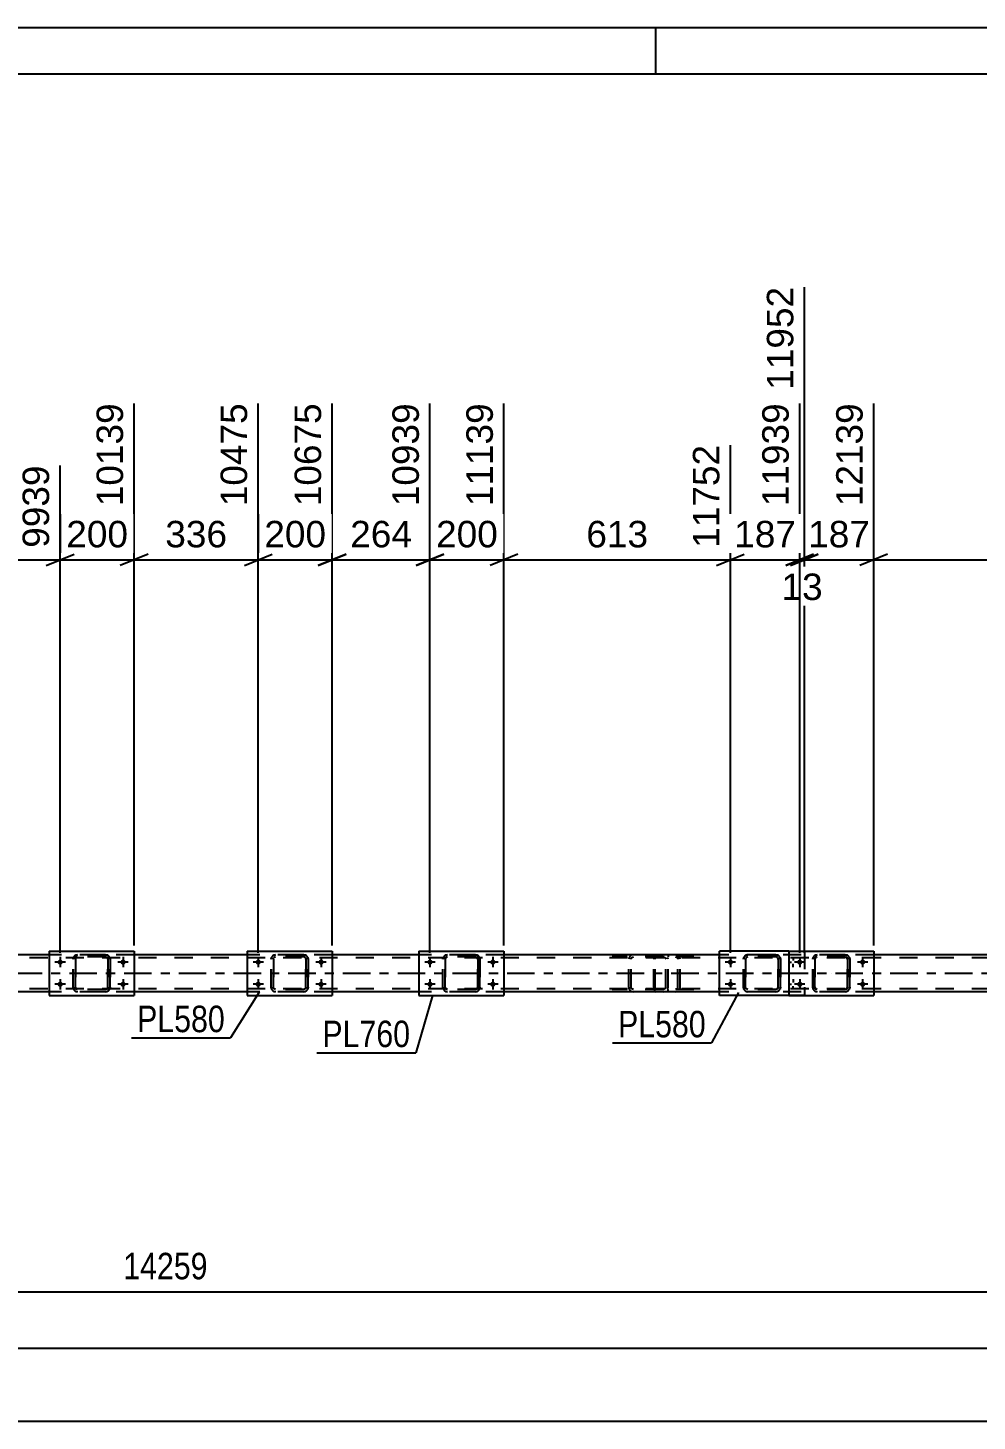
# Model space of a CAD drawing. Header units: millimetres. Extents: x 0 to 1189, y 0 to 841.
# Drawn here: x 491.1 to 593.8, y 690.2 to 841 of the extents above; entities that cross this region are included whole.
import ezdxf

# ---------------------------------------------------------------- set-up
doc = ezdxf.new("R2010")
doc.units = ezdxf.units.MM
doc.linetypes.add('DXK_LINE_DOT2', pattern=[3.9198, 1.9599, -1.9599])
doc.linetypes.add('DXK_LINE_DOT3', pattern=[5.9187, 2.979, -0.9799, 0.9799, -0.9799])
doc.styles.add('Arial', font='ARIAL.TTF', dxfattribs={"height": 0.2})
doc.styles.add('Arial Narrow', font='ARIALN.TTF', dxfattribs={"height": 0.2})

# ---------------------------------------------------------------- blocks, each defined once
blk = doc.blocks.new('Unknown-203723932-1135')
at = {"color": 5, "linetype": 'Continuous'}
for p, q in [((1189, 841), (0, 841)), ((559, 836), (559, 841)), ((1184, 836), (5, 836))]:
    blk.add_line(p, q, dxfattribs=at)
blk = doc.blocks.new('Part-203723932-2858 - 2471')
at = {"color": 7, "linetype": 'DXK_LINE_DOT2'}
for p, q in [((568.48, 740.23), (568.52, 740.41)), ((568.52, 740.41), (568.48, 740.23)), ((568.48, 737.19), (568.48, 740.23)), ((568.48, 740.23), (568.48, 740.23)), ((568.48, 737.19), (568.48, 740.23)), ((568.72, 740.23), (568.74, 740.32)), ((568.72, 740.23), (568.74, 740.32)), ((568.72, 737.19), (568.72, 740.23)), ((568.72, 740.23), (568.72, 740.23)), ((568.72, 740.23), (568.72, 737.19)), ((568.79, 740.4), (568.74, 740.32)), ((568.78, 740.67), (568.96, 740.71)), ((568.96, 740.71), (568.78, 740.67)), ((568.87, 740.45), (568.79, 740.4)), ((568.96, 740.47), (568.87, 740.45)), ((572, 740.71), (568.96, 740.71)), ((572, 740.47), (568.96, 740.47)), ((572, 740.71), (572.18, 740.67)), ((572.18, 740.67), (572, 740.71)), ((572.09, 740.45), (572, 740.47)), ((572.17, 740.4), (572.09, 740.45)), ((572.17, 740.4), (572.22, 740.32)), ((572.22, 740.32), (572.24, 740.23)), ((572.24, 740.23), (572.22, 740.32)), ((572.24, 737.19), (572.24, 740.23)), ((572.24, 740.23), (572.24, 740.23)), ((572.24, 740.23), (572.24, 737.19)), ((572.44, 740.41), (572.48, 740.23)), ((572.48, 740.23), (572.44, 740.41)), ((572.48, 737.19), (572.48, 740.23)), ((572.48, 740.23), (572.48, 740.23)), ((572.48, 740.23), (572.48, 737.19)), ((568.48, 737.19), (568.48, 737.19)), ((568.52, 737), (568.48, 737.19)), ((568.48, 737.19), (568.52, 737)), ((568.72, 737.19), (568.72, 737.19)), ((568.74, 737.1), (568.72, 737.19)), ((568.74, 737.1), (568.72, 737.19)), ((568.79, 737.02), (568.74, 737.1)), ((568.96, 736.71), (568.78, 736.74)), ((568.78, 736.74), (568.96, 736.71)), ((568.87, 736.97), (568.79, 737.02)), ((568.96, 736.95), (568.87, 736.97)), ((572, 736.95), (568.96, 736.95)), ((572, 736.71), (568.96, 736.71)), ((572.09, 736.97), (572, 736.95)), ((572.18, 736.74), (572, 736.71)), ((572, 736.71), (572.18, 736.74)), ((572.17, 737.02), (572.09, 736.97)), ((572.22, 737.1), (572.17, 737.02)), ((572.24, 737.19), (572.22, 737.1)), ((572.22, 737.1), (572.24, 737.19)), ((572.24, 737.19), (572.24, 737.19)), ((572.48, 737.19), (572.44, 737)), ((572.44, 737), (572.48, 737.19)), ((572.48, 737.19), (572.48, 737.19))]:
    blk.add_line(p, q, dxfattribs=at)
at = {"color": 7, "linetype": 'DXK_LINE_DOT3'}
blk.add_line((570.48, 738.71), (570.48, 738.71), dxfattribs=at)
at = {"color": 7, "linetype": 'DXK_LINE_DOT2'}
for centre, start, end in [((568.96, 740.23), 112.5, 157.5), ((568.96, 740.23), 112.5, 157.5), ((572, 740.23), 22.5, 67.5), ((572, 740.23), 22.5, 67.5), ((568.96, 737.19), 202.5, 247.5), ((568.96, 737.19), 202.5, 247.5), ((572, 737.19), 292.5, 337.5), ((572, 737.19), 292.5, 337.5)]:
    blk.add_arc(centre, 0.48, start, end, dxfattribs=at)
blk = doc.blocks.new('Part-203723932-2580 - 2471')
at = {"color": 7, "linetype": 'DXK_LINE_DOT2'}
for p, q in [((559.82, 740.71), (554.28, 740.71)), ((559.82, 740.47), (554.28, 740.47)), ((556.11, 740.39), (556.08, 740.23)), ((556.08, 737.19), (556.08, 740.23)), ((556.12, 740.41), (556.11, 740.39)), ((556.33, 740.23), (556.35, 740.32)), ((556.33, 737.19), (556.33, 740.23)), ((556.35, 740.32), (556.41, 740.4)), ((556.59, 740.71), (556.39, 740.67)), ((556.41, 740.4), (556.49, 740.45)), ((556.49, 740.45), (556.59, 740.47)), ((560.02, 740.67), (559.82, 740.71)), ((559.82, 740.47), (559.92, 740.45)), ((559.92, 740.45), (560, 740.4)), ((560, 740.4), (560.06, 740.32)), ((560.06, 740.32), (560.08, 740.23)), ((560.08, 737.19), (560.08, 740.23)), ((560.3, 740.39), (560.3, 740.41)), ((560.33, 740.23), (560.3, 740.39)), ((560.33, 737.19), (560.33, 740.23)), ((559.82, 736.95), (554.28, 736.95)), ((559.82, 736.71), (554.28, 736.71)), ((556.08, 737.19), (556.1, 737.1)), ((556.1, 737.1), (556.12, 737)), ((556.35, 737.12), (556.33, 737.19)), ((556.35, 737.1), (556.35, 737.12)), ((556.41, 737.02), (556.35, 737.1)), ((556.39, 736.74), (556.59, 736.71)), ((556.49, 736.97), (556.41, 737.02)), ((556.59, 736.95), (556.49, 736.97)), ((559.92, 736.97), (559.82, 736.95)), ((559.82, 736.71), (560.02, 736.74)), ((560, 737.02), (559.92, 736.97)), ((560.06, 737.1), (560, 737.02)), ((560.06, 737.12), (560.08, 737.19)), ((560.06, 737.1), (560.06, 737.12)), ((560.3, 737), (560.32, 737.1)), ((560.32, 737.1), (560.33, 737.19))]:
    blk.add_line(p, q, dxfattribs=at)
for centre, start, end in [((556.57, 740.21), 110.7583, 155.68), ((556.57, 737.21), 204.32, 249.2417)]:
    blk.add_arc(centre, 0.496, start, end, dxfattribs=at)
blk = doc.blocks.new('Part-203723932-2600 - 2471')
at = {"color": 7, "linetype": 'DXK_LINE_DOT2'}
for p, q in [((791.14, 740.39), (323.93, 740.39)), ((502.58, 740.71), (493.38, 740.71)), ((524, 740.71), (514.8, 740.71)), ((542.58, 740.71), (533.38, 740.71)), ((582.58, 740.71), (565.88, 740.71)), ((791.14, 737.03), (323.93, 737.03)), ((502.58, 736.71), (493.38, 736.71)), ((524, 736.71), (514.8, 736.71)), ((542.58, 736.71), (533.38, 736.71)), ((582.58, 736.71), (565.88, 736.71))]:
    blk.add_line(p, q, dxfattribs=at)
at = {"color": 2, "linetype": 'Continuous'}
for p, q in [((493.38, 740.71), (472.92, 740.71)), ((514.8, 740.71), (502.58, 740.71)), ((533.38, 740.71), (524, 740.71)), ((565.88, 740.71), (542.58, 740.71)), ((616.46, 740.71), (582.58, 740.71)), ((493.38, 736.71), (472.92, 736.71)), ((514.8, 736.71), (502.58, 736.71)), ((533.38, 736.71), (524, 736.71)), ((565.88, 736.71), (542.58, 736.71)), ((616.46, 736.71), (582.58, 736.71))]:
    blk.add_line(p, q, dxfattribs=at)
at = {"color": 7, "linetype": 'DXK_LINE_DOT3'}
blk.add_line((323.93, 738.71), (791.14, 738.71), dxfattribs=at)
blk = doc.blocks.new('Bolt-203723932-2874 - 2471')
at = {"linetype": 'Continuous'}
for points in [[(534.58, 739.63, -1), (534.58, 740.19, -1)], [(541.38, 739.63, -1), (541.38, 740.19, -1)], [(534.58, 737.23, -1), (534.58, 737.79, -1)], [(541.38, 737.23, -1), (541.38, 737.79, -1)]]:
    blk.add_hatch(color=1, dxfattribs=at).paths.add_polyline_path(points)
at = {"color": 1, "linetype": 'Continuous'}
for p, q in [((534.58, 740.47), (534.58, 739.35)), ((541.38, 740.47), (541.38, 739.35)), ((535.14, 739.91), (534.02, 739.91)), ((541.94, 739.91), (540.82, 739.91)), ((535.14, 737.51), (534.02, 737.51)), ((534.58, 738.07), (534.58, 736.95)), ((541.94, 737.51), (540.82, 737.51)), ((541.38, 738.07), (541.38, 736.95))]:
    blk.add_line(p, q, dxfattribs=at)
blk = doc.blocks.new('Part-203723932-2738 - 2471')
at = {"color": 7, "linetype": 'DXK_LINE_DOT2'}
for p, q in [((558.81, 740.41), (558.79, 740.23)), ((558.79, 737.19), (558.79, 740.23)), ((558.87, 740.57), (558.81, 740.41)), ((558.95, 740.67), (558.87, 740.57)), ((558.92, 740.23), (558.93, 740.32)), ((558.92, 737.19), (558.92, 740.23)), ((558.93, 740.32), (558.96, 740.4)), ((559.06, 740.71), (558.95, 740.67)), ((558.96, 740.4), (559.01, 740.45)), ((559.01, 740.45), (559.06, 740.47)), ((563.12, 740.71), (559.06, 740.71)), ((563.12, 740.47), (559.06, 740.47)), ((560.33, 740.71), (560.33, 740.47)), ((561.34, 740.67), (561.15, 740.71)), ((561.15, 740.47), (561.25, 740.45)), ((561.25, 740.45), (561.33, 740.4)), ((561.33, 740.4), (561.38, 740.32)), ((561.38, 740.32), (561.4, 740.23)), ((561.4, 737.19), (561.4, 740.23)), ((561.62, 740.39), (561.61, 740.41)), ((561.65, 740.23), (561.62, 740.39)), ((561.65, 737.19), (561.65, 740.23)), ((558.79, 737.19), (558.81, 737)), ((558.81, 737), (558.87, 736.85)), ((558.87, 736.85), (558.95, 736.74)), ((558.93, 737.1), (558.92, 737.19)), ((558.96, 737.02), (558.93, 737.1)), ((558.95, 736.74), (559.06, 736.71)), ((559.01, 736.97), (558.96, 737.02)), ((559.06, 736.95), (559.01, 736.97)), ((563.12, 736.95), (559.06, 736.95)), ((563.12, 736.71), (559.06, 736.71)), ((560.33, 736.71), (560.33, 736.95)), ((561.25, 736.97), (561.15, 736.95)), ((561.15, 736.71), (561.34, 736.74)), ((561.33, 737.02), (561.25, 736.97)), ((561.38, 737.1), (561.33, 737.02)), ((561.38, 737.1), (561.39, 737.12)), ((561.39, 737.12), (561.4, 737.19)), ((561.61, 737), (561.63, 737.1)), ((561.63, 737.1), (561.65, 737.19))]:
    blk.add_line(p, q, dxfattribs=at)
blk = doc.blocks.new('Part-203723932-2916 - 2471')
at = {"color": 2, "linetype": 'Continuous'}
for p, q in [((533.38, 741.11), (533.38, 736.31)), ((533.38, 741.11), (542.58, 741.11)), ((542.58, 741.11), (542.58, 736.31)), ((533.38, 736.31), (542.58, 736.31))]:
    blk.add_line(p, q, dxfattribs=at)
blk = doc.blocks.new('Part-203723932-2918 - 2471')
at = {"color": 2, "linetype": 'Continuous'}
for p, q in [((573.38, 741.11), (573.38, 736.31)), ((573.38, 741.11), (582.58, 741.11)), ((582.58, 741.11), (582.58, 736.31)), ((573.38, 736.31), (582.58, 736.31))]:
    blk.add_line(p, q, dxfattribs=at)
blk = doc.blocks.new('Part-203723932-2810 - 2471')
at = {"color": 7, "linetype": 'DXK_LINE_DOT2'}
for p, q in [((495.98, 740.23), (496.01, 740.41)), ((496.01, 740.41), (495.98, 740.23)), ((495.98, 737.19), (495.98, 740.23)), ((495.98, 740.23), (495.98, 740.23)), ((495.98, 737.19), (495.98, 740.23)), ((496.22, 740.23), (496.23, 740.32)), ((496.23, 740.32), (496.22, 740.23)), ((496.22, 737.19), (496.22, 740.23)), ((496.22, 740.23), (496.22, 740.23)), ((496.22, 740.23), (496.22, 737.19)), ((496.23, 740.32), (496.29, 740.4)), ((496.29, 740.4), (496.23, 740.32)), ((496.27, 740.67), (496.46, 740.71)), ((496.46, 740.71), (496.27, 740.67)), ((496.29, 740.4), (496.36, 740.45)), ((496.36, 740.45), (496.29, 740.4)), ((496.46, 740.47), (496.36, 740.45)), ((499.5, 740.71), (496.46, 740.71)), ((499.5, 740.47), (496.46, 740.47)), ((499.5, 740.71), (499.68, 740.67)), ((499.68, 740.67), (499.5, 740.71)), ((499.5, 740.47), (499.59, 740.45)), ((499.59, 740.45), (499.67, 740.4)), ((499.67, 740.4), (499.59, 740.45)), ((499.67, 740.4), (499.72, 740.32)), ((499.72, 740.32), (499.67, 740.4)), ((499.72, 740.32), (499.74, 740.23)), ((499.74, 740.23), (499.72, 740.32)), ((499.74, 737.19), (499.74, 740.23)), ((499.74, 740.23), (499.74, 740.23)), ((499.74, 740.23), (499.74, 737.19)), ((499.94, 740.41), (499.98, 740.23)), ((499.98, 740.23), (499.94, 740.41)), ((499.98, 737.19), (499.98, 740.23)), ((499.98, 740.23), (499.98, 740.23)), ((499.98, 740.23), (499.98, 737.19)), ((495.98, 737.19), (495.98, 737.19)), ((496.01, 737), (495.98, 737.19)), ((495.98, 737.19), (496.01, 737)), ((496.22, 737.19), (496.22, 737.19)), ((496.23, 737.1), (496.22, 737.19)), ((496.22, 737.19), (496.23, 737.1)), ((496.29, 737.02), (496.23, 737.1)), ((496.23, 737.1), (496.29, 737.02)), ((496.46, 736.71), (496.27, 736.74)), ((496.27, 736.74), (496.46, 736.71)), ((496.36, 736.97), (496.29, 737.02)), ((496.29, 737.02), (496.36, 736.97)), ((496.46, 736.95), (496.36, 736.97)), ((499.5, 736.95), (496.46, 736.95)), ((499.5, 736.71), (496.46, 736.71)), ((499.59, 736.97), (499.5, 736.95)), ((499.68, 736.74), (499.5, 736.71)), ((499.5, 736.71), (499.68, 736.74)), ((499.67, 737.02), (499.59, 736.97)), ((499.59, 736.97), (499.67, 737.02)), ((499.72, 737.1), (499.67, 737.02)), ((499.67, 737.02), (499.72, 737.1)), ((499.74, 737.19), (499.72, 737.1)), ((499.72, 737.1), (499.74, 737.19)), ((499.74, 737.19), (499.74, 737.19)), ((499.98, 737.19), (499.94, 737)), ((499.94, 737), (499.98, 737.19)), ((499.98, 737.19), (499.98, 737.19))]:
    blk.add_line(p, q, dxfattribs=at)
at = {"color": 7, "linetype": 'DXK_LINE_DOT3'}
blk.add_line((497.98, 738.71), (497.98, 738.71), dxfattribs=at)
at = {"color": 7, "linetype": 'DXK_LINE_DOT2'}
for centre, start, end in [((496.46, 740.23), 112.5, 157.5), ((496.46, 740.23), 112.5, 157.5), ((499.5, 740.23), 22.5, 67.5), ((499.5, 740.23), 22.5, 67.5), ((496.46, 737.19), 202.5, 247.5), ((496.46, 737.19), 202.5, 247.5), ((499.5, 737.19), 292.5, 337.5), ((499.5, 737.19), 292.5, 337.5)]:
    blk.add_arc(centre, 0.48, start, end, dxfattribs=at)
blk = doc.blocks.new('Part-203723932-2816 - 2471')
at = {"color": 7, "linetype": 'DXK_LINE_DOT2'}
for p, q in [((517.4, 740.23), (517.44, 740.41)), ((517.44, 740.41), (517.4, 740.23)), ((517.4, 737.19), (517.4, 740.23)), ((517.4, 740.23), (517.4, 740.23)), ((517.4, 737.19), (517.4, 740.23)), ((517.64, 740.23), (517.66, 740.32)), ((517.64, 740.23), (517.66, 740.32)), ((517.64, 737.19), (517.64, 740.23)), ((517.64, 740.23), (517.64, 740.23)), ((517.64, 740.23), (517.64, 737.19)), ((517.71, 740.4), (517.66, 740.32)), ((517.7, 740.67), (517.88, 740.71)), ((517.88, 740.71), (517.7, 740.67)), ((517.79, 740.45), (517.71, 740.4)), ((517.88, 740.47), (517.79, 740.45)), ((520.92, 740.71), (517.88, 740.71)), ((520.92, 740.47), (517.88, 740.47)), ((520.92, 740.71), (521.1, 740.67)), ((521.1, 740.67), (520.92, 740.71)), ((521.01, 740.45), (520.92, 740.47)), ((521.09, 740.4), (521.01, 740.45)), ((521.09, 740.4), (521.14, 740.32)), ((521.14, 740.32), (521.16, 740.23)), ((521.16, 740.23), (521.14, 740.32)), ((521.16, 737.19), (521.16, 740.23)), ((521.16, 740.23), (521.16, 740.23)), ((521.16, 740.23), (521.16, 737.19)), ((521.36, 740.41), (521.4, 740.23)), ((521.4, 740.23), (521.36, 740.41)), ((521.4, 737.19), (521.4, 740.23)), ((521.4, 740.23), (521.4, 740.23)), ((521.4, 740.23), (521.4, 737.19)), ((517.4, 737.19), (517.4, 737.19)), ((517.44, 737), (517.4, 737.19)), ((517.4, 737.19), (517.44, 737)), ((517.64, 737.19), (517.64, 737.19)), ((517.66, 737.1), (517.64, 737.19)), ((517.66, 737.1), (517.64, 737.19)), ((517.71, 737.02), (517.66, 737.1)), ((517.88, 736.71), (517.7, 736.74)), ((517.7, 736.74), (517.88, 736.71)), ((517.79, 736.97), (517.71, 737.02)), ((517.88, 736.95), (517.79, 736.97)), ((520.92, 736.95), (517.88, 736.95)), ((520.92, 736.71), (517.88, 736.71)), ((521.01, 736.97), (520.92, 736.95)), ((521.1, 736.74), (520.92, 736.71)), ((520.92, 736.71), (521.1, 736.74)), ((521.09, 737.02), (521.01, 736.97)), ((521.14, 737.1), (521.09, 737.02)), ((521.16, 737.19), (521.14, 737.1)), ((521.14, 737.1), (521.16, 737.19)), ((521.16, 737.19), (521.16, 737.19)), ((521.4, 737.19), (521.36, 737)), ((521.36, 737), (521.4, 737.19)), ((521.4, 737.19), (521.4, 737.19))]:
    blk.add_line(p, q, dxfattribs=at)
at = {"color": 7, "linetype": 'DXK_LINE_DOT3'}
blk.add_line((519.4, 738.71), (519.4, 738.71), dxfattribs=at)
at = {"color": 7, "linetype": 'DXK_LINE_DOT2'}
for centre, start, end in [((517.88, 740.23), 112.5, 157.5), ((517.88, 740.23), 112.5, 157.5), ((520.92, 740.23), 22.5, 67.5), ((520.92, 740.23), 22.5, 67.5), ((517.88, 737.19), 202.5, 247.5), ((517.88, 737.19), 202.5, 247.5), ((520.92, 737.19), 292.5, 337.5), ((520.92, 737.19), 292.5, 337.5)]:
    blk.add_arc(centre, 0.48, start, end, dxfattribs=at)
blk = doc.blocks.new('Part-203723932-2821 - 2471')
at = {"color": 2, "linetype": 'Continuous'}
for p, q in [((514.8, 741.11), (514.8, 736.31)), ((514.8, 741.11), (524, 741.11)), ((524, 741.11), (524, 736.31)), ((514.8, 736.31), (524, 736.31))]:
    blk.add_line(p, q, dxfattribs=at)
blk = doc.blocks.new('Part-203723932-2863 - 2471')
at = {"color": 2, "linetype": 'Continuous'}
for p, q in [((565.88, 736.31), (565.88, 741.11)), ((573.38, 741.11), (565.88, 741.11)), ((573.38, 736.31), (565.88, 736.31))]:
    blk.add_line(p, q, dxfattribs=at)
at = {"color": 7, "linetype": 'DXK_LINE_DOT2'}
for p, q in [((573.38, 741.11), (575.08, 741.11)), ((575.08, 741.11), (575.08, 736.31)), ((575.08, 736.31), (573.38, 736.31))]:
    blk.add_line(p, q, dxfattribs=at)
blk = doc.blocks.new('Bolt-203723932-2872 - 2471')
at = {"linetype": 'Continuous'}
for points in [[(494.58, 739.63, -1), (494.58, 740.19, -1)], [(501.38, 739.63, -1), (501.38, 740.19, -1)], [(494.58, 737.23, -1), (494.58, 737.79, -1)], [(501.38, 737.23, -1), (501.38, 737.79, -1)]]:
    blk.add_hatch(color=1, dxfattribs=at).paths.add_polyline_path(points)
at = {"color": 1, "linetype": 'Continuous'}
for p, q in [((494.58, 740.47), (494.58, 739.35)), ((501.38, 740.47), (501.38, 739.35)), ((495.14, 739.91), (494.02, 739.91)), ((501.94, 739.91), (500.82, 739.91)), ((495.14, 737.51), (494.02, 737.51)), ((494.58, 738.07), (494.58, 736.95)), ((501.94, 737.51), (500.82, 737.51)), ((501.38, 738.07), (501.38, 736.95))]:
    blk.add_line(p, q, dxfattribs=at)
blk = doc.blocks.new('Bolt-203723932-2873 - 2471')
at = {"linetype": 'Continuous'}
for points in [[(516, 739.63, -1), (516, 740.19, -1)], [(522.8, 739.63, -1), (522.8, 740.19, -1)], [(516, 737.23, -1), (516, 737.79, -1)], [(522.8, 737.23, -1), (522.8, 737.79, -1)]]:
    blk.add_hatch(color=1, dxfattribs=at).paths.add_polyline_path(points)
at = {"color": 1, "linetype": 'Continuous'}
for p, q in [((516, 740.47), (516, 739.35)), ((522.8, 740.47), (522.8, 739.35)), ((516.56, 739.91), (515.44, 739.91)), ((523.36, 739.91), (522.24, 739.91)), ((516.56, 737.51), (515.44, 737.51)), ((516, 738.07), (516, 736.95)), ((523.36, 737.51), (522.24, 737.51)), ((522.8, 738.07), (522.8, 736.95))]:
    blk.add_line(p, q, dxfattribs=at)
blk = doc.blocks.new('Bolt-203723932-2882 - 2471')
at = {"linetype": 'Continuous'}
for points in [[(567.08, 739.63, -1), (567.08, 740.19, -1)], [(567.08, 737.23, -1), (567.08, 737.79, -1)]]:
    blk.add_hatch(color=1, dxfattribs=at).paths.add_polyline_path(points)
at = {"color": 1, "linetype": 'Continuous'}
for p, q in [((567.08, 740.47), (567.08, 739.35)), ((573.88, 740.47), (573.88, 740.1)), ((567.64, 739.91), (566.52, 739.91)), ((573.32, 739.91), (573.69, 739.91)), ((573.88, 739.35), (573.88, 739.72)), ((574.44, 739.91), (574.07, 739.91)), ((567.64, 737.51), (566.52, 737.51)), ((567.08, 738.07), (567.08, 736.95)), ((573.32, 737.51), (573.69, 737.51)), ((573.88, 738.07), (573.88, 737.7)), ((573.88, 736.95), (573.88, 737.32)), ((574.44, 737.51), (574.07, 737.51))]:
    blk.add_line(p, q, dxfattribs=at)
blk = doc.blocks.new('Bolt-203723932-2883 - 2471')
at = {"linetype": 'Continuous'}
for points in [[(574.58, 739.63, -1), (574.58, 740.19, -1)], [(581.38, 739.63, -1), (581.38, 740.19, -1)], [(574.58, 737.23, -1), (574.58, 737.79, -1)], [(581.38, 737.23, -1), (581.38, 737.79, -1)]]:
    blk.add_hatch(color=1, dxfattribs=at).paths.add_polyline_path(points)
at = {"color": 1, "linetype": 'Continuous'}
for p, q in [((574.58, 740.47), (574.58, 739.35)), ((581.38, 740.47), (581.38, 739.35)), ((575.14, 739.91), (574.02, 739.91)), ((581.94, 739.91), (580.82, 739.91)), ((575.14, 737.51), (574.02, 737.51)), ((574.58, 738.07), (574.58, 736.95)), ((581.94, 737.51), (580.82, 737.51)), ((581.38, 738.07), (581.38, 736.95))]:
    blk.add_line(p, q, dxfattribs=at)
blk = doc.blocks.new('Part-203723932-2910 - 2471')
at = {"color": 2, "linetype": 'Continuous'}
for p, q in [((493.38, 741.11), (493.38, 736.31)), ((493.38, 741.11), (502.58, 741.11)), ((502.58, 741.11), (502.58, 736.31)), ((493.38, 736.31), (502.58, 736.31))]:
    blk.add_line(p, q, dxfattribs=at)
blk = doc.blocks.new('Part-203723932-2911 - 2471')
at = {"color": 7, "linetype": 'DXK_LINE_DOT2'}
for p, q in [((535.98, 740.23), (536.01, 740.41)), ((536.01, 740.41), (535.98, 740.23)), ((535.98, 737.19), (535.98, 740.23)), ((535.98, 740.23), (535.98, 740.23)), ((535.98, 737.19), (535.98, 740.23)), ((536.22, 740.23), (536.23, 740.32)), ((536.23, 740.32), (536.22, 740.23)), ((536.22, 737.19), (536.22, 740.23)), ((536.22, 740.23), (536.22, 740.23)), ((536.22, 740.23), (536.22, 737.19)), ((536.23, 740.32), (536.29, 740.4)), ((536.29, 740.4), (536.23, 740.32)), ((536.27, 740.67), (536.46, 740.71)), ((536.46, 740.71), (536.27, 740.67)), ((536.29, 740.4), (536.36, 740.45)), ((536.36, 740.45), (536.29, 740.4)), ((536.46, 740.47), (536.36, 740.45)), ((539.5, 740.71), (536.46, 740.71)), ((539.5, 740.47), (536.46, 740.47)), ((539.5, 740.71), (539.68, 740.67)), ((539.68, 740.67), (539.5, 740.71)), ((539.5, 740.47), (539.59, 740.45)), ((539.59, 740.45), (539.67, 740.4)), ((539.67, 740.4), (539.59, 740.45)), ((539.67, 740.4), (539.72, 740.32)), ((539.72, 740.32), (539.67, 740.4)), ((539.72, 740.32), (539.74, 740.23)), ((539.74, 740.23), (539.72, 740.32)), ((539.74, 737.19), (539.74, 740.23)), ((539.74, 740.23), (539.74, 740.23)), ((539.74, 740.23), (539.74, 737.19)), ((539.94, 740.41), (539.98, 740.23)), ((539.98, 740.23), (539.94, 740.41)), ((539.98, 737.19), (539.98, 740.23)), ((539.98, 740.23), (539.98, 740.23)), ((539.98, 740.23), (539.98, 737.19)), ((535.98, 737.19), (535.98, 737.19)), ((536.01, 737), (535.98, 737.19)), ((535.98, 737.19), (536.01, 737)), ((536.22, 737.19), (536.22, 737.19)), ((536.23, 737.1), (536.22, 737.19)), ((536.22, 737.19), (536.23, 737.1)), ((536.29, 737.02), (536.23, 737.1)), ((536.23, 737.1), (536.29, 737.02)), ((536.46, 736.71), (536.27, 736.74)), ((536.27, 736.74), (536.46, 736.71)), ((536.36, 736.97), (536.29, 737.02)), ((536.29, 737.02), (536.36, 736.97)), ((536.46, 736.95), (536.36, 736.97)), ((539.5, 736.95), (536.46, 736.95)), ((539.5, 736.71), (536.46, 736.71)), ((539.59, 736.97), (539.5, 736.95)), ((539.68, 736.74), (539.5, 736.71)), ((539.5, 736.71), (539.68, 736.74)), ((539.67, 737.02), (539.59, 736.97)), ((539.59, 736.97), (539.67, 737.02)), ((539.72, 737.1), (539.67, 737.02)), ((539.67, 737.02), (539.72, 737.1)), ((539.74, 737.19), (539.72, 737.1)), ((539.72, 737.1), (539.74, 737.19)), ((539.74, 737.19), (539.74, 737.19)), ((539.98, 737.19), (539.94, 737)), ((539.94, 737), (539.98, 737.19)), ((539.98, 737.19), (539.98, 737.19))]:
    blk.add_line(p, q, dxfattribs=at)
at = {"color": 7, "linetype": 'DXK_LINE_DOT3'}
blk.add_line((537.98, 738.71), (537.98, 738.71), dxfattribs=at)
at = {"color": 7, "linetype": 'DXK_LINE_DOT2'}
for centre, start, end in [((536.46, 740.23), 112.5, 157.5), ((536.46, 740.23), 112.5, 157.5), ((539.5, 740.23), 22.5, 67.5), ((539.5, 740.23), 22.5, 67.5), ((536.46, 737.19), 202.5, 247.5), ((536.46, 737.19), 202.5, 247.5), ((539.5, 737.19), 292.5, 337.5), ((539.5, 737.19), 292.5, 337.5)]:
    blk.add_arc(centre, 0.48, start, end, dxfattribs=at)
blk = doc.blocks.new('Part-203723932-2917 - 2471')
at = {"color": 7, "linetype": 'DXK_LINE_DOT2'}
for p, q in [((575.98, 740.23), (576.01, 740.41)), ((576.01, 740.41), (575.98, 740.23)), ((575.98, 737.19), (575.98, 740.23)), ((575.98, 740.23), (575.98, 740.23)), ((575.98, 737.19), (575.98, 740.23)), ((576.22, 740.23), (576.23, 740.32)), ((576.23, 740.32), (576.22, 740.23)), ((576.22, 737.19), (576.22, 740.23)), ((576.22, 740.23), (576.22, 740.23)), ((576.22, 740.23), (576.22, 737.19)), ((576.23, 740.32), (576.29, 740.4)), ((576.29, 740.4), (576.23, 740.32)), ((576.27, 740.67), (576.46, 740.71)), ((576.46, 740.71), (576.27, 740.67)), ((576.29, 740.4), (576.36, 740.45)), ((576.36, 740.45), (576.29, 740.4)), ((576.46, 740.47), (576.36, 740.45)), ((579.5, 740.71), (576.46, 740.71)), ((579.5, 740.47), (576.46, 740.47)), ((579.5, 740.71), (579.68, 740.67)), ((579.68, 740.67), (579.5, 740.71)), ((579.5, 740.47), (579.59, 740.45)), ((579.59, 740.45), (579.67, 740.4)), ((579.67, 740.4), (579.59, 740.45)), ((579.67, 740.4), (579.72, 740.32)), ((579.72, 740.32), (579.67, 740.4)), ((579.72, 740.32), (579.74, 740.23)), ((579.74, 740.23), (579.72, 740.32)), ((579.74, 737.19), (579.74, 740.23)), ((579.74, 740.23), (579.74, 740.23)), ((579.74, 740.23), (579.74, 737.19)), ((579.94, 740.41), (579.98, 740.23)), ((579.98, 740.23), (579.94, 740.41)), ((579.98, 737.19), (579.98, 740.23)), ((579.98, 740.23), (579.98, 740.23)), ((579.98, 740.23), (579.98, 737.19)), ((575.98, 737.19), (575.98, 737.19)), ((576.01, 737), (575.98, 737.19)), ((575.98, 737.19), (576.01, 737)), ((576.22, 737.19), (576.22, 737.19)), ((576.23, 737.1), (576.22, 737.19)), ((576.22, 737.19), (576.23, 737.1)), ((576.29, 737.02), (576.23, 737.1)), ((576.23, 737.1), (576.29, 737.02)), ((576.46, 736.71), (576.27, 736.74)), ((576.27, 736.74), (576.46, 736.71)), ((576.36, 736.97), (576.29, 737.02)), ((576.29, 737.02), (576.36, 736.97)), ((576.46, 736.95), (576.36, 736.97)), ((579.5, 736.95), (576.46, 736.95)), ((579.5, 736.71), (576.46, 736.71)), ((579.59, 736.97), (579.5, 736.95)), ((579.68, 736.74), (579.5, 736.71)), ((579.5, 736.71), (579.68, 736.74)), ((579.67, 737.02), (579.59, 736.97)), ((579.59, 736.97), (579.67, 737.02)), ((579.72, 737.1), (579.67, 737.02)), ((579.67, 737.02), (579.72, 737.1)), ((579.74, 737.19), (579.72, 737.1)), ((579.72, 737.1), (579.74, 737.19)), ((579.74, 737.19), (579.74, 737.19)), ((579.98, 737.19), (579.94, 737)), ((579.94, 737), (579.98, 737.19)), ((579.98, 737.19), (579.98, 737.19))]:
    blk.add_line(p, q, dxfattribs=at)
at = {"color": 7, "linetype": 'DXK_LINE_DOT3'}
blk.add_line((577.98, 738.71), (577.98, 738.71), dxfattribs=at)
at = {"color": 7, "linetype": 'DXK_LINE_DOT2'}
for centre, start, end in [((576.46, 740.23), 112.5, 157.5), ((576.46, 740.23), 112.5, 157.5), ((579.5, 740.23), 22.5, 67.5), ((579.5, 740.23), 22.5, 67.5), ((576.46, 737.19), 202.5, 247.5), ((576.46, 737.19), 202.5, 247.5), ((579.5, 737.19), 292.5, 337.5), ((579.5, 737.19), 292.5, 337.5)]:
    blk.add_arc(centre, 0.48, start, end, dxfattribs=at)
blk = doc.blocks.new('StraightDimension-203723932-40125 - 2471')
at = {"color": 7, "linetype": 'Continuous'}
for p, q in [((524, 741.71), (524, 800.36)), ((534.58, 740.91), (534.58, 800.36)), ((522.5, 782.84), (525.5, 784.04)), ((536.08, 784.04), (533.08, 782.84)), ((524, 783.44), (534.58, 783.44))]:
    blk.add_line(p, q, dxfattribs=at)
at = {"color": 0}
blk.add_wipeout([(533.22, 784.19), (533.22, 788.39), (525.35, 788.39), (525.35, 784.19)], dxfattribs=at)
at = {"color": 3, "style": 'Arial'}
blk.add_text('264', height=2.865, dxfattribs=at).set_placement((525.95, 784.79))
at = {"color": 0, "linetype": 'Continuous'}
blk.add_wipeout([(533.98, 800.96), (529.78, 800.96), (529.78, 788.64), (533.98, 788.64)], dxfattribs=at)
at = {"color": 3, "linetype": 'Continuous', "style": 'Arial'}
blk.add_text('10939', height=2.865, rotation=90.0002, dxfattribs=at).set_placement((533.38, 789.24))
blk = doc.blocks.new('StraightDimension-203723932-40120 - 2471')
at = {"color": 7, "linetype": 'Continuous'}
for p, q in [((575.08, 740.91), (575.08, 812.96)), ((582.58, 741.71), (582.58, 800.36)), ((573.58, 782.84), (576.58, 784.04)), ((584.08, 784.04), (581.08, 782.84)), ((575.08, 783.44), (582.58, 783.44))]:
    blk.add_line(p, q, dxfattribs=at)
at = {"color": 0}
blk.add_wipeout([(582.76, 784.19), (582.76, 788.39), (574.89, 788.39), (574.89, 784.19)], dxfattribs=at)
at = {"color": 3, "style": 'Arial'}
blk.add_text('187', height=2.865, dxfattribs=at).set_placement((575.49, 784.79))
at = {"color": 0, "linetype": 'Continuous'}
blk.add_wipeout([(581.98, 800.96), (577.78, 800.96), (577.78, 788.64), (581.98, 788.64)], dxfattribs=at)
at = {"color": 3, "linetype": 'Continuous', "style": 'Arial'}
blk.add_text('12139', height=2.865, rotation=90.0002, dxfattribs=at).set_placement((581.38, 789.24))
blk = doc.blocks.new('StraightDimension-203723932-2944 - 2471')
at = {"color": 7, "linetype": 'Continuous'}
blk.add_line((97, 698.12), (791.14, 698.12), dxfattribs=at)
blk = doc.blocks.new('StraightDimension-203723932-4081 - 2471')
at = {"color": 7, "linetype": 'Continuous'}
blk.add_line((96.2, 690.24), (791.78, 690.24), dxfattribs=at)
blk = doc.blocks.new('StraightDimension-203723932-40123 - 2471')
at = {"color": 7, "linetype": 'Continuous'}
for p, q in [((542.58, 741.71), (542.58, 800.36)), ((567.08, 740.91), (567.08, 795.86)), ((544.08, 784.04), (541.08, 782.84)), ((565.58, 782.84), (568.58, 784.04)), ((542.58, 783.44), (567.08, 783.44))]:
    blk.add_line(p, q, dxfattribs=at)
at = {"color": 0, "linetype": 'Continuous'}
blk.add_wipeout([(566.48, 796.46), (562.28, 796.46), (562.28, 784.14), (566.48, 784.14)], dxfattribs=at)
at = {"color": 0}
blk.add_wipeout([(558.76, 784.19), (558.76, 788.39), (550.89, 788.39), (550.89, 784.19)], dxfattribs=at)
at = {"color": 3, "linetype": 'Continuous', "style": 'Arial'}
blk.add_text('11752', height=2.865, rotation=90.0002, dxfattribs=at).set_placement((565.88, 784.74))
at = {"color": 3, "style": 'Arial'}
blk.add_text('613', height=2.865, dxfattribs=at).set_placement((551.49, 784.79))
blk = doc.blocks.new('StraightDimension-203723932-40121 - 2471')
at = {"color": 7, "linetype": 'Continuous'}
for p, q in [((575.08, 740.91), (575.08, 812.96)), ((574.58, 740.91), (574.58, 800.36)), ((573.08, 782.84), (576.08, 784.04)), ((576.58, 784.04), (573.58, 782.84)), ((574.58, 783.44), (575.08, 783.44))]:
    blk.add_line(p, q, dxfattribs=at)
at = {"color": 0, "linetype": 'Continuous'}
blk.add_wipeout([(574.48, 813.56), (570.28, 813.56), (570.28, 801.24), (574.48, 801.24)], dxfattribs=at)
at = {"color": 0}
blk.add_wipeout([(577.65, 778.49), (577.65, 782.69), (572, 782.69), (572, 778.49)], dxfattribs=at)
at = {"color": 3, "linetype": 'Continuous', "style": 'Arial'}
blk.add_text('11952', height=2.865, rotation=90.0002, dxfattribs=at).set_placement((573.88, 801.84))
at = {"color": 3, "style": 'Arial'}
blk.add_text('13', height=2.865, dxfattribs=at).set_placement((572.6, 779.09))
blk = doc.blocks.new('StraightDimension-203723932-40119 - 2471')
at = {"color": 7, "linetype": 'Continuous'}
for p, q in [((582.58, 741.71), (582.58, 800.36)), ((618.96, 744.78), (618.96, 795.86)), ((584.08, 784.04), (581.08, 782.84)), ((617.46, 782.84), (620.46, 784.04)), ((582.58, 783.44), (618.96, 783.44))]:
    blk.add_line(p, q, dxfattribs=at)
at = {"color": 0, "linetype": 'Continuous'}
blk.add_wipeout([(618.36, 796.46), (614.16, 796.46), (614.16, 784.14), (618.36, 784.14)], dxfattribs=at)
at = {"color": 0}
blk.add_wipeout([(604.7, 784.19), (604.7, 788.39), (596.83, 788.39), (596.83, 784.19)], dxfattribs=at)
at = {"color": 3, "linetype": 'Continuous', "style": 'Arial'}
blk.add_text('13049', height=2.865, rotation=90.0002, dxfattribs=at).set_placement((617.76, 784.74))
at = {"color": 3, "style": 'Arial'}
blk.add_text('910', height=2.865, dxfattribs=at).set_placement((597.43, 784.79))
blk = doc.blocks.new('StraightDimension-203723932-40122 - 2471')
at = {"color": 7, "linetype": 'Continuous'}
for p, q in [((574.58, 740.91), (574.58, 800.36)), ((567.08, 740.91), (567.08, 795.86)), ((565.58, 782.84), (568.58, 784.04)), ((576.08, 784.04), (573.08, 782.84)), ((567.08, 783.44), (574.58, 783.44))]:
    blk.add_line(p, q, dxfattribs=at)
at = {"color": 0}
blk.add_wipeout([(574.76, 784.19), (574.76, 788.39), (566.89, 788.39), (566.89, 784.19)], dxfattribs=at)
at = {"color": 3, "style": 'Arial'}
blk.add_text('187', height=2.865, dxfattribs=at).set_placement((567.49, 784.79))
at = {"color": 0, "linetype": 'Continuous'}
blk.add_wipeout([(573.98, 800.96), (569.78, 800.96), (569.78, 788.64), (573.98, 788.64)], dxfattribs=at)
at = {"color": 3, "linetype": 'Continuous', "style": 'Arial'}
blk.add_text('11939', height=2.865, rotation=90.0002, dxfattribs=at).set_placement((573.38, 789.24))
blk = doc.blocks.new('StraightDimension-203723932-40124 - 2471')
at = {"color": 7, "linetype": 'Continuous'}
for p, q in [((534.58, 740.91), (534.58, 800.36)), ((542.58, 741.71), (542.58, 800.36)), ((533.08, 782.84), (536.08, 784.04)), ((544.08, 784.04), (541.08, 782.84)), ((534.58, 783.44), (542.58, 783.44))]:
    blk.add_line(p, q, dxfattribs=at)
at = {"color": 0}
blk.add_wipeout([(542.51, 784.19), (542.51, 788.39), (534.64, 788.39), (534.64, 784.19)], dxfattribs=at)
at = {"color": 3, "style": 'Arial'}
blk.add_text('200', height=2.865, dxfattribs=at).set_placement((535.24, 784.79))
at = {"color": 0, "linetype": 'Continuous'}
blk.add_wipeout([(541.98, 800.96), (537.78, 800.96), (537.78, 788.64), (541.98, 788.64)], dxfattribs=at)
at = {"color": 3, "linetype": 'Continuous', "style": 'Arial'}
blk.add_text('11139', height=2.865, rotation=90.0002, dxfattribs=at).set_placement((541.38, 789.24))
blk = doc.blocks.new('StraightDimension-203723932-40126 - 2471')
at = {"color": 7, "linetype": 'Continuous'}
for p, q in [((516, 740.91), (516, 800.36)), ((524, 741.71), (524, 800.36)), ((514.5, 782.84), (517.5, 784.04)), ((525.5, 784.04), (522.5, 782.84)), ((516, 783.44), (524, 783.44))]:
    blk.add_line(p, q, dxfattribs=at)
at = {"color": 0}
blk.add_wipeout([(523.94, 784.19), (523.94, 788.39), (516.06, 788.39), (516.06, 784.19)], dxfattribs=at)
at = {"color": 3, "style": 'Arial'}
blk.add_text('200', height=2.865, dxfattribs=at).set_placement((516.66, 784.79))
at = {"color": 0, "linetype": 'Continuous'}
blk.add_wipeout([(523.4, 800.96), (519.2, 800.96), (519.2, 788.64), (523.4, 788.64)], dxfattribs=at)
at = {"color": 3, "linetype": 'Continuous', "style": 'Arial'}
blk.add_text('10675', height=2.865, rotation=90.0002, dxfattribs=at).set_placement((522.8, 789.24))
blk = doc.blocks.new('StraightDimension-203723932-40127 - 2471')
at = {"color": 7, "linetype": 'Continuous'}
for p, q in [((502.58, 741.71), (502.58, 800.36)), ((516, 740.91), (516, 800.36)), ((504.08, 784.04), (501.08, 782.84)), ((514.5, 782.84), (517.5, 784.04)), ((502.58, 783.44), (516, 783.44))]:
    blk.add_line(p, q, dxfattribs=at)
at = {"color": 0}
blk.add_wipeout([(513.22, 784.19), (513.22, 788.39), (505.35, 788.39), (505.35, 784.19)], dxfattribs=at)
at = {"color": 3, "style": 'Arial'}
blk.add_text('336', height=2.865, dxfattribs=at).set_placement((505.95, 784.79))
at = {"color": 0, "linetype": 'Continuous'}
blk.add_wipeout([(515.4, 800.96), (511.2, 800.96), (511.2, 788.64), (515.4, 788.64)], dxfattribs=at)
at = {"color": 3, "linetype": 'Continuous', "style": 'Arial'}
blk.add_text('10475', height=2.865, rotation=90.0002, dxfattribs=at).set_placement((514.8, 789.24))
blk = doc.blocks.new('StraightDimension-203723932-40128 - 2471')
at = {"color": 7, "linetype": 'Continuous'}
for p, q in [((502.58, 741.71), (502.58, 800.36)), ((494.58, 740.91), (494.58, 793.63)), ((493.08, 782.84), (496.08, 784.04)), ((504.08, 784.04), (501.08, 782.84)), ((494.58, 783.44), (502.58, 783.44))]:
    blk.add_line(p, q, dxfattribs=at)
at = {"color": 0}
blk.add_wipeout([(502.51, 784.19), (502.51, 788.39), (494.64, 788.39), (494.64, 784.19)], dxfattribs=at)
at = {"color": 3, "style": 'Arial'}
blk.add_text('200', height=2.865, dxfattribs=at).set_placement((495.24, 784.79))
at = {"color": 0, "linetype": 'Continuous'}
blk.add_wipeout([(501.98, 800.96), (497.78, 800.96), (497.78, 788.64), (501.98, 788.64)], dxfattribs=at)
at = {"color": 3, "linetype": 'Continuous', "style": 'Arial'}
blk.add_text('10139', height=2.865, rotation=90.0002, dxfattribs=at).set_placement((501.38, 789.24))
blk = doc.blocks.new('StraightDimension-203723932-40129 - 2471')
at = {"color": 7, "linetype": 'Continuous'}
for p, q in [((472.92, 741.71), (472.92, 798.13)), ((494.58, 740.91), (494.58, 793.63)), ((474.42, 784.04), (471.42, 782.84)), ((493.08, 782.84), (496.08, 784.04)), ((472.92, 783.44), (494.58, 783.44))]:
    blk.add_line(p, q, dxfattribs=at)
at = {"color": 0, "linetype": 'Continuous'}
blk.add_wipeout([(493.98, 794.23), (489.78, 794.23), (489.78, 784.14), (493.98, 784.14)], dxfattribs=at)
at = {"color": 0}
blk.add_wipeout([(487.68, 784.19), (487.68, 788.39), (479.81, 788.39), (479.81, 784.19)], dxfattribs=at)
at = {"color": 3, "linetype": 'Continuous', "style": 'Arial'}
blk.add_text('9939', height=2.865, rotation=90.0002, dxfattribs=at).set_placement((493.38, 784.74))
at = {"color": 3, "style": 'Arial'}
blk.add_text('541', height=2.865, dxfattribs=at).set_placement((480.41, 784.79))
blk = doc.blocks.new('StraightDimension-203723932-41693 - 2471')
at = {"color": 7, "linetype": 'Continuous'}
blk.add_line((220.79, 704.24), (791.14, 704.24), dxfattribs=at)
at = {"color": 0}
blk.add_wipeout([(511.14, 704.99), (511.14, 709.19), (500.8, 709.19), (500.8, 704.99)], dxfattribs=at)
at = {"color": 3, "style": 'Arial Narrow'}
blk.add_text('14259', height=2.863, dxfattribs=at).set_placement((501.4, 705.59))
blk = doc.blocks.new('Mark-203723932-2912 - 2471')
at = {"color": 0}
blk.add_wipeout([(532.45, 730.71), (532.45, 733.71), (522.94, 733.71), (522.94, 730.71)], dxfattribs=at)
blk.add_wipeout([(532.45, 730.71), (532.45, 733.71), (522.94, 733.71), (522.94, 730.71)], dxfattribs=at)
at = {"color": 30, "linetype": 'Continuous'}
for p in [(534.85, 736.31), (522.34, 730.11)]:
    blk.add_line(p, (533.05, 730.11), dxfattribs=at)
at = {"color": 3, "style": 'Arial Narrow'}
blk.add_text('PL760', height=2.863, dxfattribs=at).set_placement((522.94, 730.71))
blk = doc.blocks.new('Mark-203723932-2817 - 2471')
at = {"color": 0}
blk.add_wipeout([(512.4, 732.33), (512.4, 735.33), (502.9, 735.33), (502.9, 732.33)], dxfattribs=at)
blk.add_wipeout([(512.4, 732.33), (512.4, 735.33), (502.9, 735.33), (502.9, 732.33)], dxfattribs=at)
at = {"color": 30, "linetype": 'Continuous'}
for p in [(516.1, 736.65), (502.3, 731.73)]:
    blk.add_line(p, (513, 731.73), dxfattribs=at)
at = {"color": 3, "style": 'Arial Narrow'}
blk.add_text('PL580', height=2.863, dxfattribs=at).set_placement((502.9, 732.33))
blk = doc.blocks.new('Mark-203723932-2859 - 2471')
at = {"color": 0}
blk.add_wipeout([(564.43, 731.77), (564.43, 734.77), (554.92, 734.77), (554.92, 731.77)], dxfattribs=at)
blk.add_wipeout([(564.43, 731.77), (564.43, 734.77), (554.92, 734.77), (554.92, 731.77)], dxfattribs=at)
at = {"color": 30, "linetype": 'Continuous'}
for p in [(567.95, 736.62), (554.32, 731.17)]:
    blk.add_line(p, (565.03, 731.17), dxfattribs=at)
at = {"color": 3, "style": 'Arial Narrow'}
blk.add_text('PL580', height=2.863, dxfattribs=at).set_placement((554.92, 731.77))

msp = doc.modelspace()

# ---------------------------------------------------------------- block references
for name in ['Unknown-203723932-1135', 'Part-203723932-2600 - 2471', 'Part-203723932-2910 - 2471', 'Bolt-203723932-2872 - 2471', 'Part-203723932-2810 - 2471', 'Part-203723932-2821 - 2471', 'Bolt-203723932-2873 - 2471', 'Part-203723932-2816 - 2471', 'Part-203723932-2916 - 2471', 'Bolt-203723932-2874 - 2471', 'Part-203723932-2911 - 2471', 'Part-203723932-2580 - 2471', 'Part-203723932-2738 - 2471', 'Part-203723932-2863 - 2471', 'Bolt-203723932-2882 - 2471', 'Part-203723932-2858 - 2471', 'Part-203723932-2918 - 2471', 'Bolt-203723932-2883 - 2471', 'Part-203723932-2917 - 2471']:
    msp.add_blockref(name, (0, 0))

# ---------------------------------------------------------------- next in the draw order: block references
for name in ['StraightDimension-203723932-40120 - 2471', 'StraightDimension-203723932-40125 - 2471', 'StraightDimension-203723932-40123 - 2471', 'StraightDimension-203723932-2944 - 2471']:
    msp.add_blockref(name, (0, 0))

# ---------------------------------------------------------------- next in the draw order: block references
for name in ['StraightDimension-203723932-40121 - 2471', 'StraightDimension-203723932-40126 - 2471', 'StraightDimension-203723932-40124 - 2471', 'StraightDimension-203723932-40119 - 2471', 'StraightDimension-203723932-4081 - 2471']:
    msp.add_blockref(name, (0, 0))

# ---------------------------------------------------------------- next in the draw order: block references
for name in ['StraightDimension-203723932-40127 - 2471', 'StraightDimension-203723932-40122 - 2471', 'StraightDimension-203723932-41693 - 2471']:
    msp.add_blockref(name, (0, 0))

# ---------------------------------------------------------------- next in the draw order: block references
for name in ['StraightDimension-203723932-40128 - 2471', 'Mark-203723932-2817 - 2471', 'Mark-203723932-2912 - 2471', 'Mark-203723932-2859 - 2471']:
    msp.add_blockref(name, (0, 0))

# ---------------------------------------------------------------- next in the draw order: block references
msp.add_blockref('StraightDimension-203723932-40129 - 2471', (0, 0))

doc.saveas('drawing.dxf')
